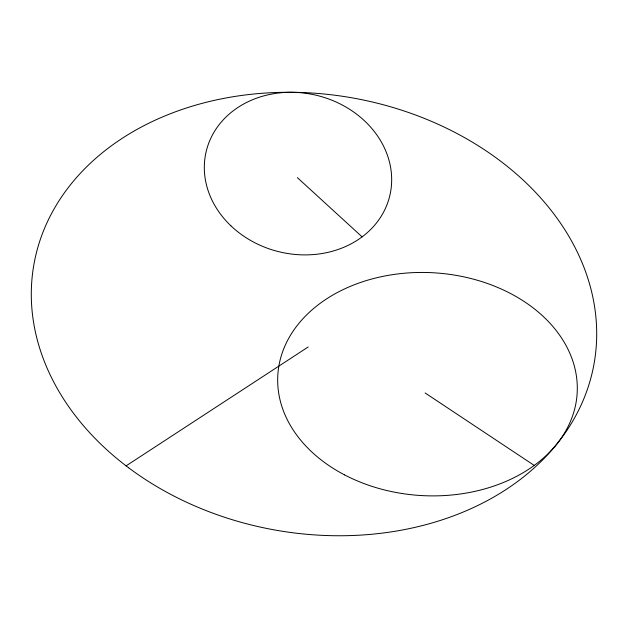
<?xml version="1.0" encoding="UTF-8"?>
<svg xmlns="http://www.w3.org/2000/svg" width="628" height="628" viewBox="0 0 628 628"><rect width="100%" height="100%" fill="white"/><g stroke="black" fill="none" stroke-linecap="round" stroke-linejoin="round"><path stroke-width="0.94" d="M126.095 465.866L308.183 346.978M425.117 392.963L534.271 465.45M297.382 177.653L362.097 236.866M344.482 474.854A149.943 111.556 3.5 0 0 576.991 395.428A149.943 111.556 3.5 0 0 360.974 282.317A149.943 111.556 3.5 0 0 344.482 474.854M230.884 225.797A94.428 80.431 13.9 0 0 388.159 201.447A94.428 80.431 13.9 0 0 274.938 93.509A94.428 80.431 13.9 0 0 230.884 225.797M128.575 467.742A284.445 219.502 10 0 0 591.521 375.536A284.445 219.502 10 0 0 221.896 98.761A284.445 219.502 10 0 0 128.575 467.742"/></g></svg>
